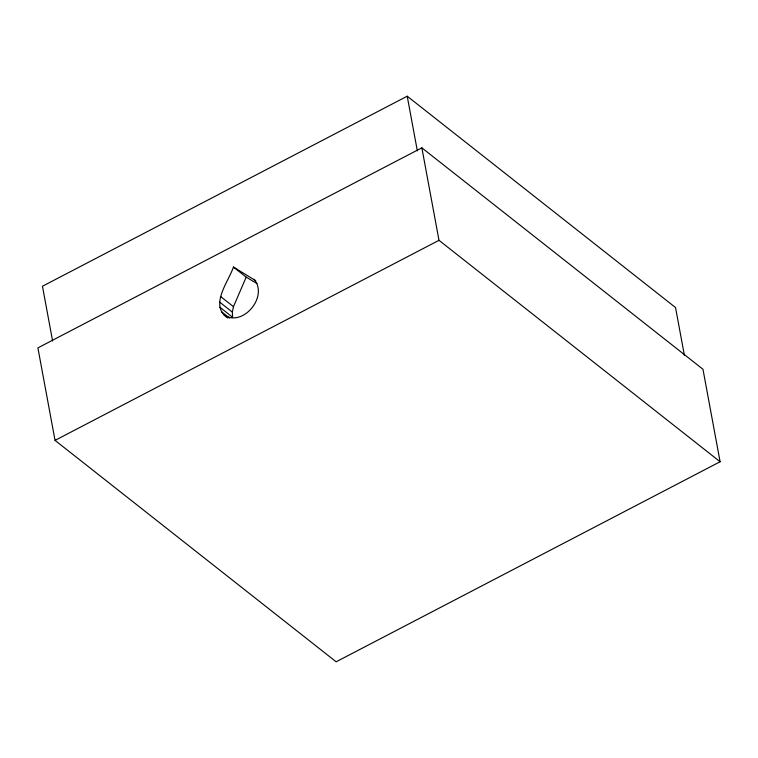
<?xml version="1.0" encoding="UTF-8"?>
<svg xmlns="http://www.w3.org/2000/svg" width="758" height="758" viewBox="0 0 758 758"><rect width="100%" height="100%" fill="white"/><g stroke="black" fill="none" stroke-linecap="round" stroke-linejoin="round"><path stroke-width="1.14" d="M227.76 317.972C208.81 305.465 228.745 281.512 233.436 267.053L255.759 280.706M219.82 307.189L232.602 317.251L232.365 312.125L233.455 306.658L246.208 277.125L233.436 267.053M684.379 355.265L675.539 307.559L407.217 96.2L42.457 286.249L52.596 340.929M421.855 147.829L37.9 347.884L55.04 440.379L336.145 661.8L720.1 461.745L702.96 369.25L421.855 147.829L438.996 240.314L720.1 461.745M55.04 440.379L438.996 240.314M246.208 277.125L256.953 283.52M224.112 315.091C243.204 327.465 268.787 295.942 253.93 279.266M220.682 296.596L233.455 306.658M219.593 302.054L232.365 312.125M221.364 311.633L229.579 318.104M407.217 96.2L417.345 150.88"/></g></svg>
